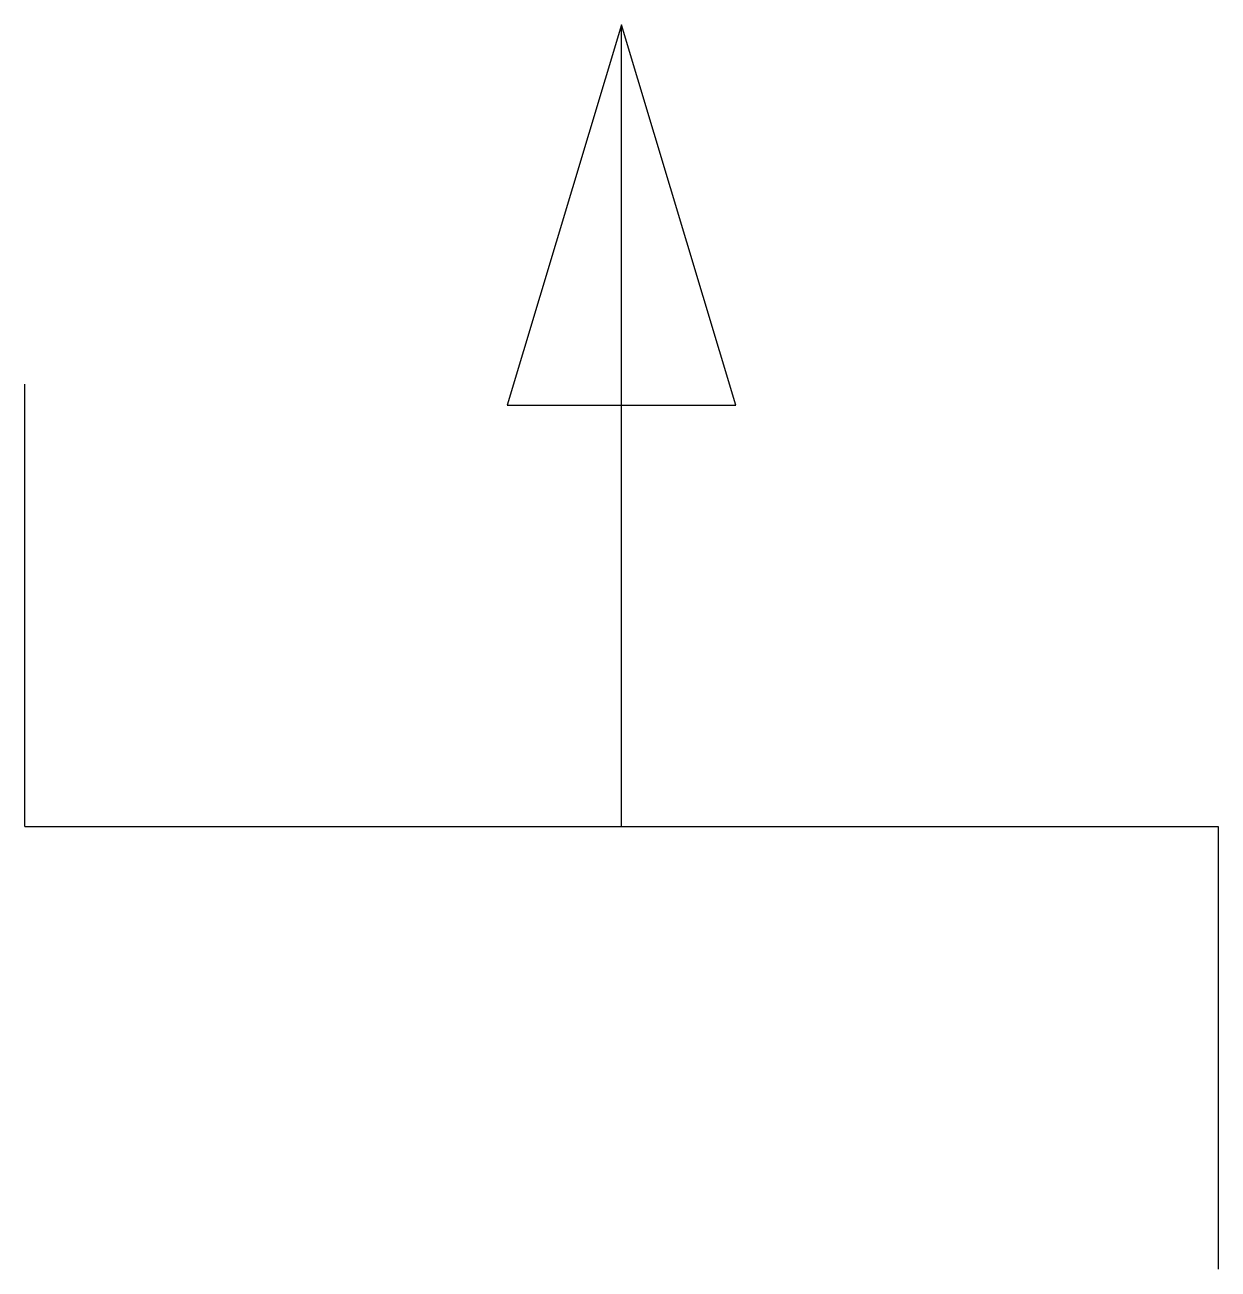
# Model space of a CAD drawing. Header units: metres. Extents: x 331.2 to 339.29, y 42.56 to 51.
import ezdxf

# ---------------------------------------------------------------- set-up
doc = ezdxf.new("R2010")
doc.units = ezdxf.units.M
doc.header["$MEASUREMENT"] = 0
doc.layers.get('0').update_dxf_attribs({"linetype": 'CONTINUOUS'})

msp = doc.modelspace()

# ---------------------------------------------------------------- linework, layer by layer
at = {"color": 74, "linetype": 'Continuous'}
for p, q in [((335.2424, 50.9968), (334.4682, 48.4193)), ((336.0166, 48.4193), (335.2424, 50.9968)), ((335.2424, 45.5623), (335.2424, 50.9968)), ((331.1995, 45.5623), (331.1995, 48.5623)), ((334.4682, 48.4193), (336.0166, 48.4193)), ((331.1995, 45.5623), (339.2853, 45.5623)), ((339.2853, 45.5623), (339.2853, 42.5623))]:
    msp.add_line(p, q, dxfattribs=at)

doc.saveas('drawing.dxf')
